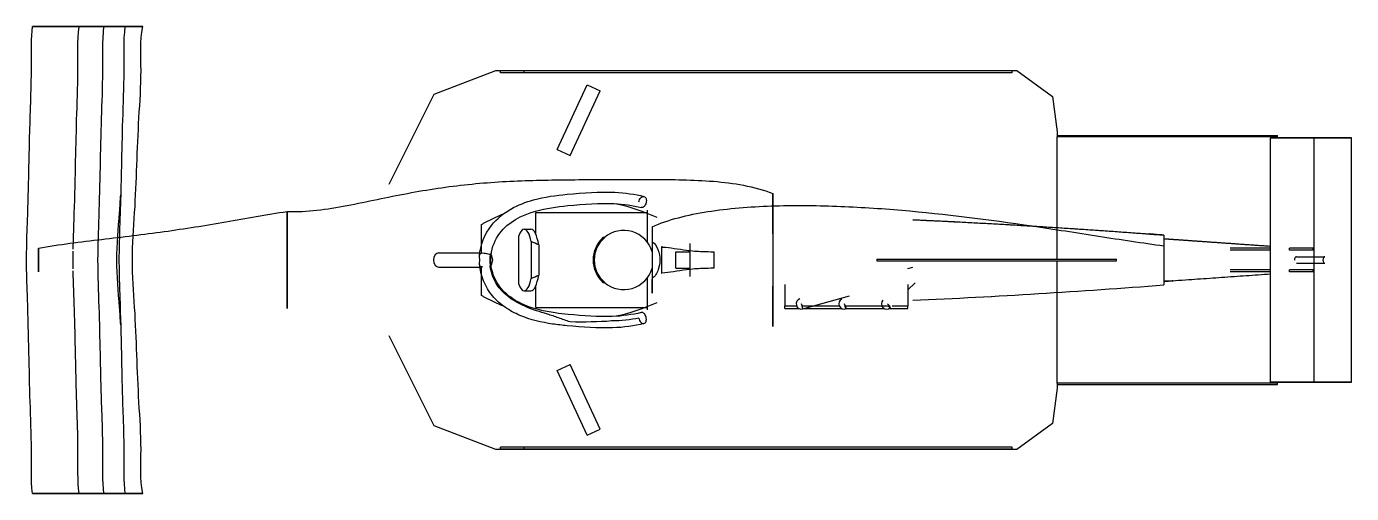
# Model space of a CAD drawing. Header units: millimetres. Extents: x 42 to 335, y 44 to 250.
# Drawn here: x 80.1 to 219.9, y 200.4 to 249.6 of the extents above; entities that cross this region are included whole.
import ezdxf

# ---------------------------------------------------------------- set-up
doc = ezdxf.new("R2010")
doc.units = ezdxf.units.MM
doc.layers.add('S02_CL_Section_Top', color=7, linetype='CONTINUOUS')

msp = doc.modelspace()

# ---------------------------------------------------------------- linework, layer by layer
at = {"layer": 'S02_CL_Section_Top'}
for p, q in [((123.102, 242.5), (129.602, 245)), ((129.602, 245), (184.602, 245)), ((130.102, 244.75), (130.102, 244.95)), ((132.602, 244.95), (130.102, 244.95)), ((132.602, 244.75), (130.102, 244.75)), ((132.602, 244.75), (132.602, 244.95)), ((184.102, 244.95), (132.602, 244.95)), ((184.102, 244.75), (132.602, 244.75)), ((184.102, 244.75), (184.102, 244.95)), ((184.602, 245), (188.352, 242.25)), ((136.087, 236.668), (139.257, 243.466)), ((139.257, 243.466), (140.616, 242.832)), ((118.352, 233), (123.102, 242.5)), ((137.447, 236.034), (140.616, 242.832)), ((188.352, 242.25), (188.852, 238.5)), ((188.852, 238.5), (188.852, 238)), ((188.852, 238.125), (212.102, 238.125)), ((188.852, 225.1), (188.852, 238)), ((212.102, 238), (188.852, 238)), ((212.102, 238), (212.102, 238.125)), ((212.102, 237.875), (212.102, 238)), ((136.087, 236.668), (137.447, 236.034)), ((133.852, 227.672), (133.852, 230)), ((133.852, 230), (145.602, 230)), ((145.602, 230), (145.602, 230.25)), ((145.602, 226.875), (145.602, 230)), ((132.602, 228.25), (133.32, 228.25)), ((132.002, 227.49), (132.002, 222.51)), ((133.352, 226.936), (133.352, 223.064)), ((134.135, 226.589), (134.135, 223.411)), ((123.602, 225.75), (127.927, 225.75)), ((148.602, 224.125), (148.602, 225.875)), ((148.602, 225.875), (150.102, 225.875)), ((150.102, 224.125), (150.102, 225.875)), ((169.811, 225.1), (195.102, 225.1)), ((195.102, 224.9), (195.102, 225.1)), ((211.35, 226.25), (207.102, 226.25)), ((211.35, 226.05), (207.102, 226.05)), ((213.352, 226.05), (213.352, 226.25)), ((215.852, 226.25), (213.352, 226.25)), ((215.852, 226.05), (213.352, 226.05)), ((214.102, 225.35), (217.102, 225.35)), ((215.852, 226.05), (215.852, 226.25)), ((123.602, 224.25), (127.927, 224.25)), ((148.602, 224.125), (150.102, 224.125)), ((169.811, 224.9), (195.102, 224.9)), ((173.102, 224.096), (173.602, 224.236)), ((188.852, 212), (188.852, 224.9)), ((211.35, 223.95), (207.102, 223.95)), ((211.35, 223.75), (207.102, 223.75)), ((213.352, 223.75), (213.352, 223.95)), ((215.852, 223.95), (213.352, 223.95)), ((215.852, 223.75), (213.352, 223.75)), ((214.102, 224.65), (217.102, 224.65)), ((215.852, 223.75), (215.852, 223.95)), ((133.852, 220), (133.852, 222.328)), ((145.602, 220), (145.602, 223.125)), ((173.102, 221.847), (173.852, 222.597)), ((132.602, 221.75), (133.32, 221.75)), ((162, 219.845), (166.914, 221.221)), ((133.852, 220), (145.602, 220)), ((145.602, 219.75), (145.602, 220)), ((160.102, 219.873), (160.102, 220.163)), ((160.102, 220.163), (161.344, 220.163)), ((160.102, 219.873), (161.626, 219.873)), ((161.936, 220.163), (165.844, 220.163)), ((162.1, 219.873), (166.126, 219.873)), ((166.483, 220.163), (171.139, 220.163)), ((166.578, 219.873), (170.626, 219.873)), ((171.077, 219.873), (173.102, 219.873)), ((171.417, 220.163), (173.102, 220.163)), ((173.102, 219.873), (173.102, 220.163)), ((123.102, 207.5), (118.352, 217)), ((136.087, 213.332), (137.447, 213.966)), ((140.616, 207.168), (137.447, 213.966)), ((139.257, 206.534), (136.087, 213.332)), ((188.852, 211.5), (188.352, 207.75)), ((188.852, 212), (188.852, 211.5)), ((212.102, 212), (188.852, 212)), ((188.852, 211.875), (212.102, 211.875)), ((212.102, 212), (212.102, 212.125)), ((212.102, 211.875), (212.102, 212)), ((129.602, 205), (123.102, 207.5)), ((139.257, 206.534), (140.616, 207.168)), ((188.352, 207.75), (184.602, 205)), ((184.602, 205), (129.602, 205)), ((130.102, 205.05), (130.102, 205.25)), ((132.602, 205.25), (130.102, 205.25)), ((132.602, 205.05), (130.102, 205.05)), ((132.602, 205.05), (132.602, 205.25)), ((184.102, 205.25), (132.602, 205.25)), ((184.102, 205.05), (132.602, 205.05)), ((184.102, 205.05), (184.102, 205.25))]:
    msp.add_line(p, q, dxfattribs=at)
for centre, radius, start, end in [((143.102, 225), 3.125, 16.2602, 130.5358), ((143.102, 225), 3.225, 132.57146, -132.57146), ((143.102, 225), 3.104, 130.08105, -130.08105), ((143.102, 225), 3.125, -130.5358, -16.2602), ((161.852, 220.375), 0.55, 105.64225, -74.35775), ((166.352, 220.375), 0.55, 113.62938, -66.37062), ((170.852, 220.375), 0.55, 135, -45)]:
    msp.add_arc(centre, radius, start, end, dxfattribs=at)
for centre, major_axis, ratio, start_param, end_param in [((132.602, 225), (0, -3.25), 0.2873479, -3.1415927, -2.4438619), ((132.602, 225), (0, -3.25), 0.2873479, -4.0740733, -3.1415927), ((133.32, 225), (0, -3.25), 0.2873479, -4.2015431, -3.1415927), ((124.268, 225), (11.31, 0), 0.2873479, 0.5108459, 0.6383157), ((123.602, 225), (0, -0.75), 0.7493664, 3.1415927, 0), ((128.727, 225), (0, -0.75), 0.7493664, 1.5707963, 2.3888981), ((214.102, 225), (0, -0.35), 0.6401844, 3.1415927, 4.712389), ((217.102, 225), (0, -0.35), 0.6401844, 3.1415927, 4.712389), ((128.727, 225), (0, -0.75), 0.7493664, 0.7519556, 1.5707963), ((217.102, 225), (0, -0.35), 0.6401844, 4.712389, 0), ((132.602, 225), (0, -3.25), 0.2873479, -0.6977307, 0), ((132.602, 225), (0, -3.25), 0.2873479, 0, -5.3507046), ((133.32, 225), (0, -3.25), 0.2873479, 0, -5.2232348), ((124.268, 225), (11.31, 0), 0.2873479, 5.6448696, 5.7723395), ((161.852, 220.375), (0.148, -0.53), 0.0480925, 0, -4.7258541), ((161.852, 220.375), (0.148, -0.53), 0.0480925, -1.1718394, 0), ((166.352, 220.375), (0.22, -0.504), 0.0713922, 0, -4.7436129), ((166.352, 220.375), (0.22, -0.504), 0.0713922, -1.1673176, 0), ((170.852, 220.375), (0.389, -0.389), 0.1252743, 0, -4.8370141), ((170.852, 220.375), (0.389, -0.389), 0.1252743, -1.1229873, 0)]:
    msp.add_ellipse(centre, major_axis=major_axis, ratio=ratio, start_param=start_param, end_param=end_param, dxfattribs=at)
for points, degree, knots in [([(80.726, 200.375), (80.557, 201.908), (80.611, 203.454), (80.609, 204.994), (80.606, 206.677), (80.534, 208.358), (80.48, 210.039), (80.428, 211.763), (80.385, 213.486), (80.35, 215.211), (80.309, 217.099), (80.266, 218.988), (80.198, 220.876), (80.158, 222.063), (80.112, 223.251), (80.103, 224.439), (80.092, 225.627), (80.119, 226.815), (80.159, 228.002), (80.244, 230.301), (80.305, 232.6), (80.352, 234.9), (80.401, 237.281), (80.464, 239.662), (80.55, 242.041), (80.595, 243.306), (80.614, 244.57), (80.606, 245.836), (80.605, 247.101), (80.581, 248.367), (80.726, 249.625)], 3, [0, 0, 0, 0, 0.1240636, 0.1240636, 0.1240636, 0.2481273, 0.2481273, 0.2481273, 0.375247, 0.375247, 0.375247, 0.4993107, 0.4993107, 0.4993107, 0.5613425, 0.5613425, 0.5613425, 0.6233743, 0.6233743, 0.6233743, 0.7474379, 0.7474379, 0.7474379, 0.8759364, 0.8759364, 0.8759364, 0.9379682, 0.9379682, 0.9379682, 1, 1, 1, 1]), ([(85.601, 249.625), (84.819, 249.625), (84.022, 249.625), (83.208, 249.625), (82.777, 249.625), (82.345, 249.625), (81.912, 249.625), (81.667, 249.625), (81.427, 249.625), (81.191, 249.625), (81.085, 249.625), (80.984, 249.625), (80.886, 249.625), (80.853, 249.625), (80.822, 249.625), (80.792, 249.625), (80.759, 249.625), (80.727, 249.625), (80.726, 249.625)], 3, [0.11178736, 0.11178736, 0.11178736, 0.11178736, 0.30391293, 0.30391293, 0.30391293, 0.40548164, 0.40548164, 0.40548164, 0.46271047, 0.46271047, 0.46271047, 0.48835778, 0.48835778, 0.48835778, 0.49713537, 0.49713537, 0.49713537, 0.50728842, 0.50728842, 0.50728842, 0.50728842]), ([(80.726, 249.625), (80.728, 249.625), (80.777, 249.625), (80.821, 249.625), (80.856, 249.625), (80.89, 249.625), (80.925, 249.625), (81.028, 249.625), (81.132, 249.625), (81.237, 249.625), (81.468, 249.625), (81.698, 249.625), (81.929, 249.625), (82.334, 249.625), (82.738, 249.625), (83.143, 249.625), (83.964, 249.625), (84.783, 249.625), (85.601, 249.625)], 3, [0.50728842, 0.50728842, 0.50728842, 0.50728842, 0.51896923, 0.51896923, 0.51896923, 0.52757521, 0.52757521, 0.52757521, 0.55232964, 0.55232964, 0.55232964, 0.60649789, 0.60649789, 0.60649789, 0.70148041, 0.70148041, 0.70148041, 0.89433201, 0.89433201, 0.89433201, 0.89433201]), ([(85.601, 249.625), (85.429, 248.076), (85.487, 246.51), (85.484, 244.95), (85.48, 243.227), (85.404, 241.506), (85.35, 239.783), (85.302, 238.142), (85.261, 236.501), (85.227, 234.858), (85.186, 232.969), (85.144, 231.078), (85.076, 229.189), (85.041, 228.168), (85.004, 227.147), (84.987, 226.125)], 3, [0, 0, 0, 0, 0.10897919, 0.10897919, 0.10897919, 0.21795838, 0.21795838, 0.21795838, 0.32175739, 0.32175739, 0.32175739, 0.43073658, 0.43073658, 0.43073658, 0.50959534, 0.50959534, 0.50959534, 0.50959534]), ([(88.225, 249.625), (87.831, 249.625), (87.42, 249.625), (86.99, 249.625), (86.745, 249.625), (86.493, 249.625), (86.233, 249.625), (86.136, 249.625), (86.038, 249.625), (85.94, 249.625), (85.871, 249.625), (85.801, 249.625), (85.732, 249.625), (85.709, 249.625), (85.686, 249.625), (85.663, 249.625), (85.635, 249.625), (85.602, 249.625), (85.601, 249.625)], 3, [0.16214377, 0.16214377, 0.16214377, 0.16214377, 0.33113903, 0.33113903, 0.33113903, 0.42680978, 0.42680978, 0.42680978, 0.46271047, 0.46271047, 0.46271047, 0.48835778, 0.48835778, 0.48835778, 0.49713537, 0.49713537, 0.49713537, 0.50887611, 0.50887611, 0.50887611, 0.50887611]), ([(85.601, 249.625), (85.606, 249.625), (85.66, 249.625), (85.7, 249.625), (85.759, 249.625), (85.82, 249.625), (85.883, 249.625), (85.971, 249.625), (86.058, 249.625), (86.146, 249.625), (86.378, 249.625), (86.61, 249.625), (86.843, 249.625), (87.307, 249.625), (87.767, 249.625), (88.225, 249.625)], 3, [0.50887611, 0.50887611, 0.50887611, 0.50887611, 0.52757521, 0.52757521, 0.52757521, 0.55232964, 0.55232964, 0.55232964, 0.5864234, 0.5864234, 0.5864234, 0.67603413, 0.67603413, 0.67603413, 0.856103, 0.856103, 0.856103, 0.856103]), ([(88.225, 249.625), (88.047, 248.052), (88.112, 246.452), (88.107, 244.861), (88.102, 243.222), (88.032, 241.585), (87.979, 239.946), (87.927, 238.224), (87.884, 236.5), (87.85, 234.774), (87.815, 233.048), (87.77, 231.32), (87.714, 229.592), (87.662, 228.06), (87.601, 226.527), (87.601, 224.992), (87.601, 223.341), (87.672, 221.693), (87.726, 220.047), (87.777, 218.4), (87.819, 216.755), (87.852, 215.111), (87.898, 212.974), (87.947, 210.839), (88.025, 208.709), (88.075, 207.318), (88.114, 205.928), (88.106, 204.536), (88.108, 203.144), (88.064, 201.75), (88.225, 200.375)], 3, [0, 0, 0, 0, 0.1081011, 0.1081011, 0.1081011, 0.2162023, 0.2162023, 0.2162023, 0.3297281, 0.3297281, 0.3297281, 0.4433066, 0.4433066, 0.4433066, 0.5514077, 0.5514077, 0.5514077, 0.6676383, 0.6676383, 0.6676383, 0.7837977, 0.7837977, 0.7837977, 0.8918989, 0.8918989, 0.8918989, 0.9459494, 0.9459494, 0.9459494, 1, 1, 1, 1]), ([(90.472, 249.625), (90.163, 249.625), (89.831, 249.625), (89.475, 249.625), (89.287, 249.625), (89.088, 249.625), (88.877, 249.625), (88.759, 249.625), (88.637, 249.625), (88.512, 249.625), (88.455, 249.625), (88.399, 249.625), (88.342, 249.625), (88.323, 249.625), (88.304, 249.625), (88.284, 249.625), (88.258, 249.625), (88.225, 249.625), (88.225, 249.625)], 3, [0.11111868, 0.11111868, 0.11111868, 0.11111868, 0.30391293, 0.30391293, 0.30391293, 0.40548164, 0.40548164, 0.40548164, 0.46271047, 0.46271047, 0.46271047, 0.48835778, 0.48835778, 0.48835778, 0.49713537, 0.49713537, 0.49713537, 0.51003435, 0.51003435, 0.51003435, 0.51003435]), ([(88.225, 249.625), (88.227, 249.625), (88.262, 249.625), (88.289, 249.625), (88.331, 249.625), (88.376, 249.625), (88.423, 249.625), (88.526, 249.625), (88.631, 249.625), (88.738, 249.625), (88.924, 249.625), (89.109, 249.625), (89.293, 249.625), (89.692, 249.625), (90.085, 249.625), (90.472, 249.625)], 3, [0.51003435, 0.51003435, 0.51003435, 0.51003435, 0.52757521, 0.52757521, 0.52757521, 0.55232964, 0.55232964, 0.55232964, 0.60649789, 0.60649789, 0.60649789, 0.70148041, 0.70148041, 0.70148041, 0.90814452, 0.90814452, 0.90814452, 0.90814452]), ([(90.472, 249.625), (90.294, 248.072), (90.358, 246.481), (90.355, 244.9), (90.351, 243.181), (90.275, 241.466), (90.221, 239.747), (90.173, 238.108), (90.132, 236.466), (90.099, 234.821), (90.069, 233.504), (90.043, 232.185), (90.003, 230.866), (89.965, 229.546), (89.912, 228.226), (89.877, 226.904), (89.85, 225.925), (89.844, 224.946), (89.858, 223.967), (89.873, 222.988), (89.909, 222.01), (89.941, 221.034), (90.013, 219.054), (90.058, 217.075), (90.101, 215.1), (90.147, 212.879), (90.2, 210.662), (90.282, 208.453), (90.332, 207.104), (90.362, 205.756), (90.352, 204.405), (90.352, 203.054), (90.313, 201.701), (90.472, 200.375)], 3, [0, 0, 0, 0, 0.125, 0.125, 0.125, 0.25, 0.25, 0.25, 0.375, 0.375, 0.375, 0.4375, 0.4375, 0.4375, 0.5, 0.5, 0.5, 0.5625, 0.5625, 0.5625, 0.625, 0.625, 0.625, 0.75, 0.75, 0.75, 0.875, 0.875, 0.875, 0.9375, 0.9375, 0.9375, 1, 1, 1, 1]), ([(92.365, 249.625), (92.148, 249.625), (91.893, 249.625), (91.6, 249.625), (91.446, 249.625), (91.273, 249.625), (91.081, 249.625), (90.99, 249.625), (90.892, 249.625), (90.79, 249.625), (90.74, 249.625), (90.689, 249.625), (90.636, 249.625), (90.6, 249.625), (90.565, 249.625), (90.529, 249.625), (90.504, 249.625), (90.47, 249.625), (90.472, 249.625)], 3, [0, 0, 0, 0, 0.24862108, 0.24862108, 0.24862108, 0.38223435, 0.38223435, 0.38223435, 0.44596068, 0.44596068, 0.44596068, 0.47688073, 0.47688073, 0.47688073, 0.49713537, 0.49713537, 0.49713537, 0.51178768, 0.51178768, 0.51178768, 0.51178768]), ([(90.472, 249.625), (90.478, 249.625), (90.516, 249.625), (90.547, 249.625), (90.583, 249.625), (90.621, 249.625), (90.661, 249.625), (90.743, 249.625), (90.825, 249.625), (90.907, 249.625), (91.081, 249.625), (91.251, 249.625), (91.419, 249.625), (91.745, 249.625), (92.06, 249.625), (92.365, 249.625)], 3, [0.51178768, 0.51178768, 0.51178768, 0.51178768, 0.53871027, 0.53871027, 0.53871027, 0.56829596, 0.56829596, 0.56829596, 0.62828789, 0.62828789, 0.62828789, 0.75502513, 0.75502513, 0.75502513, 1, 1, 1, 1]), ([(92.365, 200.375), (92.04, 201.926), (92.166, 203.459), (92.174, 205), (92.182, 206.66), (92.054, 208.329), (91.959, 210), (91.863, 211.665), (91.8, 213.331), (91.736, 215), (91.672, 216.663), (91.607, 218.33), (91.505, 220), (91.404, 221.664), (91.267, 223.332), (91.267, 225), (91.267, 226.668), (91.404, 228.336), (91.505, 230), (91.607, 231.67), (91.672, 233.337), (91.736, 235), (91.8, 236.669), (91.863, 238.335), (91.959, 240), (92.054, 241.671), (92.182, 243.34), (92.174, 245), (92.166, 246.541), (92.04, 248.074), (92.365, 249.625)], 3, [0, 0, 0, 0, 0.0945896, 0.0945896, 0.0945896, 0.1964778, 0.1964778, 0.1964778, 0.2979961, 0.2979961, 0.2979961, 0.3991637, 0.3991637, 0.3991637, 0.5, 0.5, 0.5, 0.6008363, 0.6008363, 0.6008363, 0.7020039, 0.7020039, 0.7020039, 0.8035222, 0.8035222, 0.8035222, 0.9054104, 0.9054104, 0.9054104, 1, 1, 1, 1]), ([(215.975, 237.875), (215.261, 237.875), (214.528, 237.875), (213.777, 237.875), (213.311, 237.875), (212.837, 237.875), (212.376, 237.875), (212.201, 237.875), (212.03, 237.875), (211.863, 237.875), (211.742, 237.875), (211.627, 237.875), (211.519, 237.875), (211.482, 237.875), (211.447, 237.875), (211.416, 237.875), (211.38, 237.875), (211.35, 237.875), (211.35, 237.875)], 3, [0.17523397, 0.17523397, 0.17523397, 0.17523397, 0.33148255, 0.33148255, 0.33148255, 0.42850083, 0.42850083, 0.42850083, 0.46517811, 0.46517811, 0.46517811, 0.4916275, 0.4916275, 0.4916275, 0.50084809, 0.50084809, 0.50084809, 0.51147783, 0.51147783, 0.51147783, 0.51147783]), ([(211.35, 237.875), (211.35, 237.875), (211.411, 237.875), (211.47, 237.875), (211.56, 237.875), (211.655, 237.875), (211.753, 237.875), (211.982, 237.875), (212.21, 237.875), (212.439, 237.875), (212.86, 237.875), (213.281, 237.875), (213.702, 237.875), (214.462, 237.875), (215.22, 237.875), (215.975, 237.875)], 3, [0.51147783, 0.51147783, 0.51147783, 0.51147783, 0.52515104, 0.52515104, 0.52515104, 0.54546977, 0.54546977, 0.54546977, 0.59299405, 0.59299405, 0.59299405, 0.68020142, 0.68020142, 0.68020142, 0.83803874, 0.83803874, 0.83803874, 0.83803874]), ([(211.35, 212.125), (211.35, 213.36), (211.35, 214.612), (211.35, 215.859), (211.35, 217.018), (211.35, 218.176), (211.35, 219.335), (211.35, 221.223), (211.35, 223.111), (211.35, 225), (211.35, 226.889), (211.35, 228.777), (211.35, 230.665), (211.35, 231.824), (211.35, 232.982), (211.35, 234.141), (211.35, 235.388), (211.35, 236.64), (211.35, 237.875)], 3, [0, 0, 0, 0, 0.1376875, 0.1376875, 0.1376875, 0.2753751, 0.2753751, 0.2753751, 0.4999906, 0.4999906, 0.4999906, 0.7246225, 0.7246225, 0.7246225, 0.8623125, 0.8623125, 0.8623125, 1, 1, 1, 1]), ([(219.899, 237.875), (219.392, 237.875), (218.824, 237.875), (218.194, 237.875), (217.857, 237.875), (217.502, 237.875), (217.112, 237.875), (216.926, 237.875), (216.734, 237.875), (216.537, 237.875), (216.44, 237.875), (216.343, 237.875), (216.246, 237.875), (216.182, 237.875), (216.118, 237.875), (216.055, 237.875), (216.021, 237.875), (215.976, 237.875), (215.975, 237.875)], 3, [0, 0, 0, 0, 0.24905648, 0.24905648, 0.24905648, 0.3829741, 0.3829741, 0.3829741, 0.44706545, 0.44706545, 0.44706545, 0.47817272, 0.47817272, 0.47817272, 0.49838783, 0.49838783, 0.49838783, 0.51008333, 0.51008333, 0.51008333, 0.51008333]), ([(215.975, 237.875), (215.981, 237.875), (216.036, 237.875), (216.077, 237.875), (216.106, 237.875), (216.135, 237.875), (216.165, 237.875), (216.245, 237.875), (216.327, 237.875), (216.411, 237.875), (216.581, 237.875), (216.751, 237.875), (216.92, 237.875), (217.277, 237.875), (217.626, 237.875), (217.967, 237.875), (218.318, 237.875), (218.663, 237.875), (219.002, 237.875), (219.164, 237.875), (219.323, 237.875), (219.482, 237.875), (219.558, 237.875), (219.634, 237.875), (219.71, 237.875), (219.736, 237.875), (219.763, 237.875), (219.792, 237.875), (219.815, 237.875), (219.834, 237.875), (219.851, 237.875), (219.857, 237.875), (219.869, 237.875), (219.887, 237.875), (219.894, 237.875), (219.898, 237.875), (219.9, 237.875)], 3, [0.51008333, 0.51008333, 0.51008333, 0.51008333, 0.52762638, 0.52762638, 0.52762638, 0.53875763, 0.53875763, 0.53875763, 0.56842907, 0.56842907, 0.56842907, 0.62848145, 0.62848145, 0.62848145, 0.75491028, 0.75491028, 0.75491028, 0.88409273, 0.88409273, 0.88409273, 0.94562802, 0.94562802, 0.94562802, 0.97523895, 0.97523895, 0.97523895, 0.9859518, 0.9859518, 0.9859518, 0.9937178, 0.9937178, 0.9937178, 0.99842363, 0.99842363, 0.99842363, 0.99976217, 0.99976217, 0.99976217, 0.99976217]), ([(215.975, 212.125), (215.975, 216.413), (215.975, 220.71), (215.975, 225), (215.975, 229.29), (215.975, 233.587), (215.975, 237.875)], 3, [0, 0, 0, 0, 0.4999974, 0.4999974, 0.4999974, 1, 1, 1, 1]), ([(219.9, 212.125), (219.9, 216.413), (219.9, 220.71), (219.9, 225), (219.9, 229.29), (219.9, 233.587), (219.9, 237.875)], 3, [0, 0, 0, 0, 0.4999974, 0.4999974, 0.4999974, 1, 1, 1, 1]), ([(107.602, 230.125), (109.677, 230.027), (111.791, 230.354), (113.913, 230.751), (116.036, 231.155), (118.168, 231.634), (120.3, 232.03), (122.432, 232.431), (124.564, 232.754), (126.699, 232.973), (128.833, 233.195), (130.971, 233.319), (133.116, 233.386), (135.261, 233.454), (137.414, 233.471), (139.577, 233.483), (141.74, 233.493), (143.913, 233.503), (146.086, 233.499), (148.258, 233.489), (150.431, 233.47), (152.573, 233.3), (154.715, 233.123), (156.827, 232.8), (158.852, 232)], 3, [0, 0, 0, 0, 0.125, 0.125, 0.125, 0.25, 0.25, 0.25, 0.375, 0.375, 0.375, 0.5, 0.5, 0.5, 0.625, 0.625, 0.625, 0.75, 0.75, 0.75, 0.875, 0.875, 0.875, 1, 1, 1, 1]), ([(127.892, 225.415), (127.981, 226.596), (128.434, 227.734), (129.154, 228.651), (129.717, 229.368), (130.431, 229.928), (131.197, 230.365), (131.964, 230.802), (132.782, 231.115), (133.594, 231.34), (134.777, 231.668), (135.974, 231.82), (137.132, 231.933), (138.861, 232.099), (140.557, 232.227), (142.166, 232.148), (143.257, 232.093), (144.294, 231.943), (145.246, 231.707)], 3, [0, 0, 0, 0, 0.2, 0.2, 0.2, 0.3, 0.3, 0.3, 0.4, 0.4, 0.4, 0.6, 0.6, 0.6, 0.8, 0.8, 0.8, 1, 1, 1, 1]), ([(90.03, 218.149), (89.995, 218.766), (89.955, 219.383), (89.91, 220), (89.788, 221.665), (89.624, 223.333), (89.624, 225), (89.624, 226.667), (89.788, 228.335), (89.91, 230), (89.955, 230.622), (89.995, 231.243), (90.031, 231.865)], 3, [0.36141325, 0.36141325, 0.36141325, 0.36141325, 0.39889202, 0.39889202, 0.39889202, 0.5, 0.5, 0.5, 0.60110798, 0.60110798, 0.60110798, 0.638863, 0.638863, 0.638863, 0.638863]), ([(144.958, 219.457), (144.026, 219.227), (142.988, 219.082), (141.889, 219.041), (140.448, 218.987), (138.874, 219.105), (137.25, 219.261), (136.791, 219.304), (136.334, 219.357), (135.88, 219.42), (134.749, 219.58), (133.646, 219.826), (132.614, 220.27), (131.936, 220.56), (131.295, 220.937), (130.76, 221.399), (130.224, 221.862), (129.798, 222.418), (129.504, 223.068), (129.154, 223.84), (129.006, 224.693), (129.108, 225.524), (129.206, 226.352), (129.54, 227.174), (130.04, 227.835), (130.902, 228.983), (132.338, 229.732), (133.794, 230.15), (134.89, 230.467), (136.044, 230.621), (137.205, 230.735), (138.923, 230.9), (140.587, 231.024), (142.097, 230.95), (143.119, 230.899), (144.085, 230.759), (144.958, 230.543)], 3, [0, 0, 0, 0, 0.0870106, 0.0870106, 0.0870106, 0.1740211, 0.1740211, 0.1740211, 0.2610317, 0.2610317, 0.2610317, 0.4779367, 0.4779367, 0.4779367, 0.521442, 0.521442, 0.521442, 0.5649472, 0.5649472, 0.5649472, 0.6084525, 0.6084525, 0.6084525, 0.6519578, 0.6519578, 0.6519578, 0.7389683, 0.7389683, 0.7389683, 0.8259789, 0.8259789, 0.8259789, 0.9129894, 0.9129894, 0.9129894, 1, 1, 1, 1]), ([(144.716, 231.125), (144.74, 231.292), (144.814, 231.462), (144.915, 231.572), (145.015, 231.684), (145.14, 231.735), (145.246, 231.707)], 3, [0, 0, 0, 0, 0.8630996, 0.8630996, 0.8630996, 1.7261992, 1.7261992, 1.7261992, 1.7261992]), ([(145.246, 231.707), (145.342, 231.684), (145.423, 231.598), (145.464, 231.472), (145.505, 231.348), (145.508, 231.187), (145.47, 231.034), (145.432, 230.881), (145.355, 230.74), (145.26, 230.649), (145.165, 230.557), (145.054, 230.518), (144.958, 230.543)], 3, [1.7261992, 1.7261992, 1.7261992, 1.7261992, 2.5112197, 2.5112197, 2.5112197, 3.2962402, 3.2962402, 3.2962402, 4.0812607, 4.0812607, 4.0812607, 4.8662812, 4.8662812, 4.8662812, 4.8662812]), ([(146.102, 228.5), (147.822, 229.265), (149.844, 229.766), (151.984, 230.106), (154.127, 230.445), (156.39, 230.622), (158.676, 230.701), (160.964, 230.78), (163.276, 230.759), (165.577, 230.676), (167.879, 230.588), (170.173, 230.446), (172.457, 230.247), (177.026, 229.857), (181.579, 229.272), (186.22, 228.587), (188.538, 228.246), (190.877, 227.88), (193.209, 227.518), (195.538, 227.157), (197.864, 226.8), (200.102, 226.5)], 3, [0, 0, 0, 0, 0.125, 0.125, 0.125, 0.25, 0.25, 0.25, 0.375, 0.375, 0.375, 0.5, 0.5, 0.5, 0.75, 0.75, 0.75, 0.875, 0.875, 0.875, 1, 1, 1, 1]), ([(158.852, 227.75), (158.852, 228.43), (158.852, 229.112), (158.852, 229.762), (158.852, 230.448), (158.852, 231.114), (158.852, 231.491), (158.852, 231.823), (158.852, 231.917), (158.852, 231.966), (158.852, 232.034), (158.852, 232), (158.852, 232)], 3, [0.806714, 0.806714, 0.806714, 0.806714, 0.85227313, 0.85227313, 0.85227313, 0.90080742, 0.90080742, 0.90080742, 0.94300584, 0.94300584, 0.94300584, 1, 1, 1, 1]), ([(158.852, 232), (158.852, 232), (158.852, 232.003), (158.852, 231.422), (158.852, 231.136), (158.852, 230.697), (158.852, 230.163), (158.852, 229.619), (158.852, 228.993), (158.852, 228.357), (158.852, 227.189), (158.852, 225.99), (158.852, 224.803), (158.852, 224.13), (158.852, 223.458), (158.852, 222.788), (158.852, 222.085), (158.852, 221.38), (158.852, 220.719), (158.852, 220.209), (158.852, 219.727), (158.852, 219.33), (158.852, 218.822), (158.852, 218.472), (158.852, 218.28), (158.852, 217.957), (158.852, 218.016), (158.852, 217.995), (158.852, 217.985), (158.852, 217.972), (158.852, 218.058), (158.852, 218.115), (158.852, 218.237), (158.852, 218.557), (158.852, 218.91), (158.852, 219.486), (158.852, 220.088), (158.852, 220.781), (158.852, 221.517), (158.852, 222.25)], 3, [0, 0, 0, 0, 0.08476288, 0.08476288, 0.08476288, 0.12735488, 0.12735488, 0.12735488, 0.1707898, 0.1707898, 0.1707898, 0.25, 0.25, 0.25, 0.29474878, 0.29474878, 0.29474878, 0.34185026, 0.34185026, 0.34185026, 0.37828905, 0.37828905, 0.37828905, 0.42461515, 0.42461515, 0.42461515, 0.5, 0.5, 0.5, 0.55403183, 0.55403183, 0.55403183, 0.59241787, 0.59241787, 0.59241787, 0.63543278, 0.63543278, 0.63543278, 0.68452813, 0.68452813, 0.68452813, 0.68452813]), ([(81.352, 226.25), (83.561, 226.639), (85.795, 226.909), (88.015, 227.174), (90.235, 227.438), (92.44, 227.697), (94.62, 228.001), (96.801, 228.302), (98.957, 228.648), (101.109, 229.021), (103.261, 229.391), (105.409, 229.788), (107.602, 230.125)], 3, [0, 0, 0, 0, 0.25, 0.25, 0.25, 0.5, 0.5, 0.5, 0.75, 0.75, 0.75, 1, 1, 1, 1]), ([(107.602, 230.125), (107.602, 230.128), (107.602, 230.124), (107.602, 229.956), (107.602, 229.854), (107.602, 229.685), (107.602, 229.45), (107.602, 229.212), (107.602, 228.915), (107.602, 228.596), (107.602, 228.056), (107.602, 227.462), (107.602, 226.873), (107.602, 226.25), (107.602, 225.626), (107.602, 225), (107.602, 224.374), (107.602, 223.75), (107.602, 223.127), (107.602, 222.538), (107.602, 221.944), (107.602, 221.404), (107.602, 221.085), (107.602, 220.788), (107.602, 220.55), (107.602, 220.315), (107.602, 220.146), (107.602, 220.044), (107.602, 219.875), (107.602, 219.875), (107.602, 219.875), (107.602, 219.875), (107.602, 219.875), (107.602, 220.044), (107.602, 220.146), (107.602, 220.315), (107.602, 220.55), (107.602, 220.788), (107.602, 221.085), (107.602, 221.404), (107.602, 221.944), (107.602, 222.538), (107.602, 223.127), (107.602, 223.75), (107.602, 224.374), (107.602, 225), (107.602, 225.626), (107.602, 226.25), (107.602, 226.873), (107.602, 227.462), (107.602, 228.056), (107.602, 228.596), (107.602, 228.915), (107.602, 229.212), (107.602, 229.45), (107.602, 229.685), (107.602, 229.854), (107.602, 229.956), (107.602, 230.127), (107.602, 230.122), (107.602, 230.125)], 3, [0, 0, 0, 0, 0.0569942, 0.0569942, 0.0569942, 0.0919097, 0.0919097, 0.0919097, 0.1273549, 0.1273549, 0.1273549, 0.1871354, 0.1871354, 0.1871354, 0.25, 0.25, 0.25, 0.3128646, 0.3128646, 0.3128646, 0.3726451, 0.3726451, 0.3726451, 0.4080903, 0.4080903, 0.4080903, 0.4430058, 0.4430058, 0.4430058, 0.5, 0.5, 0.5, 0.5569942, 0.5569942, 0.5569942, 0.5919097, 0.5919097, 0.5919097, 0.6273549, 0.6273549, 0.6273549, 0.6871354, 0.6871354, 0.6871354, 0.75, 0.75, 0.75, 0.8128646, 0.8128646, 0.8128646, 0.8726451, 0.8726451, 0.8726451, 0.9080903, 0.9080903, 0.9080903, 0.9430058, 0.9430058, 0.9430058, 1, 1, 1, 1]), ([(107.602, 230.125), (107.602, 230.128), (107.602, 230.123), (107.602, 229.886), (107.602, 229.758), (107.602, 229.558), (107.602, 229.301), (107.602, 229.09), (107.602, 228.855), (107.602, 228.596), (107.602, 228.02), (107.602, 227.386), (107.602, 226.758), (107.602, 226.172), (107.602, 225.586), (107.602, 225), (107.602, 224.334), (107.602, 223.67), (107.602, 223.008), (107.602, 222.437), (107.602, 221.863), (107.602, 221.344), (107.602, 221.038), (107.602, 220.754), (107.602, 220.527), (107.602, 220.304), (107.602, 220.143), (107.602, 220.044), (107.602, 219.875), (107.602, 219.875), (107.602, 219.875), (107.602, 219.875), (107.602, 219.875), (107.602, 220.077), (107.602, 220.183), (107.602, 220.344), (107.602, 220.561), (107.602, 220.796), (107.602, 221.089), (107.602, 221.404), (107.602, 221.98), (107.602, 222.614), (107.602, 223.242), (107.602, 223.828), (107.602, 224.414), (107.602, 225), (107.602, 225.664), (107.602, 226.327), (107.602, 226.988), (107.602, 227.558), (107.602, 228.13), (107.602, 228.649), (107.602, 228.948), (107.602, 229.225), (107.602, 229.45), (107.602, 229.646), (107.602, 229.796), (107.602, 229.9), (107.602, 230.126), (107.602, 230.123), (107.602, 230.125)], 3, [0, 0, 0, 0, 0.0640688, 0.0640688, 0.0640688, 0.0989701, 0.0989701, 0.0989701, 0.1273549, 0.1273549, 0.1273549, 0.1909917, 0.1909917, 0.1909917, 0.25, 0.25, 0.25, 0.3168864, 0.3168864, 0.3168864, 0.3748721, 0.3748721, 0.3748721, 0.409239, 0.409239, 0.409239, 0.4430058, 0.4430058, 0.4430058, 0.5, 0.5, 0.5, 0.5605359, 0.5605359, 0.5605359, 0.5924179, 0.5924179, 0.5924179, 0.6273549, 0.6273549, 0.6273549, 0.690996, 0.690996, 0.690996, 0.75, 0.75, 0.75, 0.8167477, 0.8167477, 0.8167477, 0.8745929, 0.8745929, 0.8745929, 0.9080903, 0.9080903, 0.9080903, 0.9372103, 0.9372103, 0.9372103, 1, 1, 1, 1]), ([(146.102, 228.5), (146.102, 228.504), (146.102, 228.474), (146.102, 228.275), (146.102, 228.171), (146.102, 228.011), (146.102, 227.794), (146.102, 227.568), (146.102, 227.271), (146.102, 226.931)], 3, [0, 0, 0, 0, 0.08158485, 0.08158485, 0.08158485, 0.12535467, 0.12535467, 0.12535467, 0.17106989, 0.17106989, 0.17106989, 0.17106989]), ([(173.602, 229.254), (181.441, 228.9), (189.271, 228.433), (197.064, 227.856), (197.317, 227.837), (197.571, 227.818), (197.824, 227.799), (197.951, 227.789), (198.078, 227.78), (198.205, 227.77), (198.329, 227.761), (198.462, 227.751), (198.579, 227.742)], 3, [0, 0, 0, 0, 0.5, 0.5, 0.5, 0.75, 0.75, 0.75, 0.875, 0.875, 0.875, 1, 1, 1, 1]), ([(146.102, 226.931), (146.405, 226.763), (146.595, 226.448), (146.721, 226.104), (146.849, 225.755), (146.923, 225.375), (146.92, 224.999), (146.923, 224.66), (146.862, 224.319), (146.757, 224), (146.631, 223.615), (146.434, 223.252), (146.102, 223.069)], 3, [0, 0, 0, 0, 0.2487854, 0.2487854, 0.2487854, 0.5001391, 0.5001391, 0.5001391, 0.7262629, 0.7262629, 0.7262629, 1, 1, 1, 1]), ([(146.102, 226.931), (146.102, 226.764), (146.102, 226.45), (146.102, 226.125), (146.102, 225.759), (146.102, 225.366), (146.102, 224.978), (146.102, 224.63), (146.102, 224.279), (146.102, 223.947), (146.102, 223.595), (146.102, 223.249), (146.102, 223.069)], 3, [0.06928016, 0.06928016, 0.06928016, 0.06928016, 0.20650932, 0.20650932, 0.20650932, 0.35884701, 0.35884701, 0.35884701, 0.49548627, 0.49548627, 0.49548627, 0.64258969, 0.64258969, 0.64258969, 0.64258969]), ([(150.102, 225.992), (150.102, 226.216), (150.102, 226.43), (150.102, 226.576), (150.102, 226.652), (150.102, 226.704), (150.102, 226.73), (150.102, 226.743), (150.102, 226.75), (150.102, 226.75)], 3, [318.9424375, 318.9424375, 318.9424375, 318.9424375, 347.949732, 347.949732, 347.949732, 362.9979145, 362.9979145, 362.9979145, 371.3674397, 371.3674397, 371.3674397, 371.3674397]), ([(200.102, 227.625), (199.839, 227.645), (199.577, 227.666), (199.315, 227.686), (199.184, 227.696), (199.052, 227.706), (198.921, 227.716), (198.792, 227.726), (198.656, 227.736), (198.533, 227.745)], 3, [0, 0, 0, 0, 0.5, 0.5, 0.5, 0.75, 0.75, 0.75, 1, 1, 1, 1]), ([(198.533, 227.745), (198.535, 227.745), (198.538, 227.745), (198.542, 227.745), (198.543, 227.745), (198.553, 227.744), (198.552, 227.744)], 3, [0, 0, 0, 0, 0.5, 0.5, 0.5, 1, 1, 1, 1]), ([(198.579, 227.742), (198.576, 227.742), (198.572, 227.743), (198.566, 227.743), (198.564, 227.743), (198.561, 227.743), (198.559, 227.744), (198.555, 227.744), (198.56, 227.743), (198.552, 227.744)], 3, [0, 0, 0, 0, 0.5, 0.5, 0.5, 0.75, 0.75, 0.75, 1, 1, 1, 1]), ([(200.102, 227.625), (200.102, 227.625), (200.102, 227.619), (200.102, 227.515), (200.102, 227.411), (200.102, 227.172), (200.102, 226.863), (200.102, 226.555), (200.102, 226.205), (200.102, 225.859), (200.102, 225.573), (200.102, 225.286), (200.102, 225), (200.102, 224.714), (200.102, 224.427), (200.102, 224.141), (200.102, 223.795), (200.102, 223.445), (200.102, 223.137), (200.102, 222.824), (200.102, 222.584), (200.102, 222.482), (200.102, 222.374), (200.102, 222.375), (200.102, 222.375)], 3, [0.00406911, 0.00406911, 0.00406911, 0.00406911, 0.06616147, 0.06616147, 0.06616147, 0.13118406, 0.13118406, 0.13118406, 0.19640079, 0.19640079, 0.19640079, 0.25, 0.25, 0.25, 0.30359921, 0.30359921, 0.30359921, 0.36881594, 0.36881594, 0.36881594, 0.43462565, 0.43462565, 0.43462565, 0.50042968, 0.50042968, 0.50042968, 0.50042968]), ([(200.102, 227.25), (200.817, 227.2), (201.559, 227.148), (202.717, 227.067), (203.886, 226.985), (207.613, 226.724), (211.35, 226.463)], 2, [0, 0, 0, 0.11923913, 0.11923913, 0.30572917, 0.30572917, 0.90033915, 0.90033915, 0.90033915]), ([(81.352, 226.25), (81.352, 226.255), (81.352, 226.235), (81.352, 226.191), (81.352, 226.134), (81.352, 226.023), (81.352, 225.879), (81.352, 225.626), (81.352, 225.304), (81.352, 225), (81.352, 224.696), (81.352, 224.374), (81.352, 224.121), (81.352, 223.977), (81.352, 223.866), (81.352, 223.809), (81.352, 223.761), (81.352, 223.749), (81.352, 223.75), (81.352, 223.749), (81.352, 223.761), (81.352, 223.809), (81.352, 223.866), (81.352, 223.977), (81.352, 224.121), (81.352, 224.374), (81.352, 224.696), (81.352, 225), (81.352, 225.304), (81.352, 225.626), (81.352, 225.879), (81.352, 226.023), (81.352, 226.134), (81.352, 226.191), (81.352, 226.24), (81.352, 226.249), (81.352, 226.25)], 3, [0, 0, 0, 0, 0.0569942, 0.0569942, 0.0569942, 0.1273549, 0.1273549, 0.1273549, 0.25, 0.25, 0.25, 0.3726451, 0.3726451, 0.3726451, 0.4430058, 0.4430058, 0.4430058, 0.5, 0.5, 0.5, 0.5569942, 0.5569942, 0.5569942, 0.6273549, 0.6273549, 0.6273549, 0.75, 0.75, 0.75, 0.8726451, 0.8726451, 0.8726451, 0.9430058, 0.9430058, 0.9430058, 1, 1, 1, 1]), ([(127.892, 224.585), (127.885, 224.674), (127.898, 224.768), (127.91, 224.876), (127.918, 224.951), (127.919, 225.026), (127.912, 225.102), (127.9, 225.219), (127.885, 225.32), (127.892, 225.415)], 3, [0.37987674, 0.37987674, 0.37987674, 0.37987674, 0.46810473, 0.46810473, 0.46810473, 0.52612127, 0.52612127, 0.52612127, 0.62016948, 0.62016948, 0.62016948, 0.62016948]), ([(127.892, 225.415), (127.9, 225.514), (127.928, 225.607), (128.007, 225.674), (128.062, 225.721), (128.148, 225.751), (128.253, 225.75)], 3, [0.62016948, 0.62016948, 0.62016948, 0.62016948, 0.71916038, 0.71916038, 0.71916038, 0.78800901, 0.78800901, 0.78800901, 0.78800901]), ([(128.253, 225.75), (128.44, 225.748), (128.622, 225.677), (128.758, 225.64), (128.865, 225.609), (128.951, 225.598), (129.016, 225.607)], 3, [0.78800901, 0.78800901, 0.78800901, 0.78800901, 0.90856256, 0.90856256, 0.90856256, 1, 1, 1, 1]), ([(129.049, 224.386), (129.029, 224.59), (129.019, 224.794), (129.018, 224.998), (129.018, 225.031), (129.019, 225.095), (129.021, 225.161), (129.022, 225.228), (129.025, 225.296), (129.03, 225.366), (129.034, 225.449), (129.041, 225.532), (129.049, 225.614)], 3, [0.12037888, 0.12037888, 0.12037888, 0.12037888, 0.66208419, 0.66208419, 0.66208419, 0.75028197, 0.75028197, 0.75028197, 0.83847974, 0.83847974, 0.83847974, 0.94285282, 0.94285282, 0.94285282, 0.94285282]), ([(147.102, 226.375), (147.102, 226.377), (147.102, 226.358), (147.102, 226.319), (147.102, 226.263), (147.102, 226.167), (147.102, 226.03), (147.102, 225.743), (147.102, 225.358), (147.102, 225), (147.102, 224.642), (147.102, 224.257), (147.102, 223.97), (147.102, 223.833), (147.102, 223.737), (147.102, 223.681), (147.102, 223.636), (147.102, 223.624), (147.102, 223.625)], 3, [1.2217531, 1.2217531, 1.2217531, 1.2217531, 17.1207208, 17.1207208, 17.1207208, 37.7560834, 37.7560834, 37.7560834, 81.328556, 81.328556, 81.328556, 124.9010286, 124.9010286, 124.9010286, 145.5363912, 145.5363912, 145.5363912, 162.657112, 162.657112, 162.657112, 162.657112]), ([(147.217, 226.367), (148.005, 226.317), (148.855, 226.149), (149.745, 226.034), (150.297, 225.963), (150.856, 225.918), (151.422, 225.899), (151.817, 225.886), (152.21, 225.878), (152.602, 225.876)], 3, [0.01483447, 0.01483447, 0.01483447, 0.01483447, 0.4953114, 0.4953114, 0.4953114, 0.79217463, 0.79217463, 0.79217463, 1, 1, 1, 1]), ([(152.602, 225.876), (152.602, 225.726), (152.602, 225.35), (152.602, 225), (152.602, 224.65), (152.602, 224.274), (152.602, 224.124)], 3, [26.8347861, 26.8347861, 26.8347861, 26.8347861, 69.0391994, 69.0391994, 69.0391994, 111.2435209, 111.2435209, 111.2435209, 111.2435209]), ([(84.987, 223.875), (85.01, 222.507), (85.068, 221.14), (85.111, 219.774), (85.158, 218.212), (85.197, 216.651), (85.228, 215.091), (85.273, 213.037), (85.319, 210.985), (85.393, 208.934), (85.444, 207.507), (85.489, 206.08), (85.482, 204.651), (85.486, 203.223), (85.438, 201.793), (85.601, 200.375)], 3, [0.56747711, 0.56747711, 0.56747711, 0.56747711, 0.67306243, 0.67306243, 0.67306243, 0.78204162, 0.78204162, 0.78204162, 0.89102081, 0.89102081, 0.89102081, 0.94551041, 0.94551041, 0.94551041, 1, 1, 1, 1]), ([(128.253, 224.25), (128.147, 224.249), (128.061, 224.28), (128.006, 224.327), (127.928, 224.394), (127.9, 224.486), (127.892, 224.585)], 3, [0.21202002, 0.21202002, 0.21202002, 0.21202002, 0.28131845, 0.28131845, 0.28131845, 0.37987674, 0.37987674, 0.37987674, 0.37987674]), ([(145.246, 218.293), (144.226, 218.04), (143.109, 217.886), (141.934, 217.842), (140.394, 217.786), (138.778, 217.909), (137.133, 218.067), (136.63, 218.114), (136.122, 218.174), (135.609, 218.247), (134.454, 218.416), (133.281, 218.678), (132.147, 219.164), (131.607, 219.392), (131.09, 219.675), (130.596, 220.012), (130.106, 220.349), (129.65, 220.75), (129.261, 221.217), (128.871, 221.684), (128.55, 222.217), (128.318, 222.789), (128.083, 223.363), (127.941, 223.962), (127.892, 224.585)], 3, [0, 0, 0, 0, 0.1598945, 0.1598945, 0.1598945, 0.3197891, 0.3197891, 0.3197891, 0.4796836, 0.4796836, 0.4796836, 0.8401055, 0.8401055, 0.8401055, 0.8800791, 0.8800791, 0.8800791, 0.9200527, 0.9200527, 0.9200527, 0.9600264, 0.9600264, 0.9600264, 1, 1, 1, 1]), ([(144.716, 218.875), (143.826, 218.687), (142.85, 218.582), (141.822, 218.572), (140.447, 218.446), (138.965, 218.447), (137.441, 218.465), (137.034, 218.601), (136.635, 218.758), (136.24, 218.899), (135.845, 219.04), (135.452, 219.169), (135.06, 219.288), (134.275, 219.527), (133.496, 219.761), (132.746, 220.091), (131.664, 220.539), (130.657, 221.187), (129.98, 222.068), (129.47, 222.732), (129.126, 223.553), (129.016, 224.393)], 3, [0, 0, 0, 0, 145.220522, 145.220522, 145.220522, 338.4794157, 338.4794157, 338.4794157, 390.2149209, 390.2149209, 390.2149209, 441.9504261, 441.9504261, 441.9504261, 545.4214365, 545.4214365, 545.4214365, 693.0493472, 693.0493472, 693.0493472, 804.0029669, 804.0029669, 804.0029669, 804.0029669]), ([(152.602, 224.124), (152.206, 224.122), (151.808, 224.114), (151.408, 224.101), (150.843, 224.081), (150.284, 224.035), (149.732, 223.964), (149.269, 223.905), (148.817, 223.829), (148.378, 223.765), (147.952, 223.7), (147.541, 223.654), (147.144, 223.628)], 3, [0, 0, 0, 0, 0.20848742, 0.20848742, 0.20848742, 0.50259869, 0.50259869, 0.50259869, 0.75064843, 0.75064843, 0.75064843, 0.99133492, 0.99133492, 0.99133492, 0.99133492]), ([(150.102, 223.25), (150.102, 223.247), (150.102, 223.305), (150.102, 223.424), (150.102, 223.57), (150.102, 223.784), (150.102, 224.008)], 3, [185.6837198, 185.6837198, 185.6837198, 185.6837198, 209.1014275, 209.1014275, 209.1014275, 238.1087147, 238.1087147, 238.1087147, 238.1087147]), ([(146.102, 223.069), (146.102, 222.729), (146.102, 222.432), (146.102, 222.206), (146.102, 221.989), (146.102, 221.829), (146.102, 221.725), (146.102, 221.524), (146.102, 221.498), (146.102, 221.5), (146.102, 221.498), (146.102, 221.524), (146.102, 221.725), (146.102, 221.828), (146.102, 221.985), (146.102, 222.196), (146.102, 222.4), (146.102, 222.652), (146.102, 222.95)], 3, [0.32892676, 0.32892676, 0.32892676, 0.32892676, 0.37464533, 0.37464533, 0.37464533, 0.41841515, 0.41841515, 0.41841515, 0.5, 0.5, 0.5, 0.58158485, 0.58158485, 0.58158485, 0.62469196, 0.62469196, 0.62469196, 0.66564126, 0.66564126, 0.66564126, 0.66564126]), ([(160.102, 222.413), (160.102, 222.397), (160.102, 222.35), (160.102, 222.272), (160.102, 222.167), (160.102, 222.037), (160.102, 221.886), (160.102, 221.718), (160.102, 221.538), (160.102, 221.162), (160.102, 220.976), (160.102, 220.8), (160.102, 220.637), (160.102, 220.492)], 1, [3.9269908, 3.9269908, 4.0952904, 4.26359, 4.4318896, 4.6001892, 4.7684888, 4.9367885, 5.1050881, 5.2733877, 5.6099869, 5.7782865, 5.9465861, 6.1148857, 6.2831853, 6.2831853]), ([(173.102, 222.413), (173.102, 222.397), (173.102, 222.35), (173.102, 222.272), (173.102, 222.167), (173.102, 222.037), (173.102, 221.886), (173.102, 221.718), (173.102, 221.538), (173.102, 221.162), (173.102, 220.976), (173.102, 220.8), (173.102, 220.637), (173.102, 220.492)], 1, [3.9269908, 3.9269908, 4.0952904, 4.26359, 4.4318896, 4.6001892, 4.7684888, 4.9367885, 5.1050881, 5.2733877, 5.6099869, 5.7782865, 5.9465861, 6.1148857, 6.2831853, 6.2831853]), ([(200.102, 222.75), (200.601, 222.785), (200.987, 222.812), (211.35, 223.537)], 1, [0, 0, 0.03122249, 0.06244499, 0.89892122, 0.89892122]), ([(144.716, 218.875), (144.74, 218.708), (144.814, 218.538), (144.915, 218.428), (145.015, 218.316), (145.14, 218.265), (145.246, 218.293)], 3, [0, 0, 0, 0, 0.8630996, 0.8630996, 0.8630996, 1.7261992, 1.7261992, 1.7261992, 1.7261992]), ([(145.246, 218.293), (145.342, 218.316), (145.423, 218.402), (145.464, 218.528), (145.505, 218.652), (145.508, 218.813), (145.47, 218.966), (145.432, 219.119), (145.355, 219.26), (145.26, 219.351), (145.165, 219.443), (145.054, 219.482), (144.958, 219.457)], 3, [1.7261992, 1.7261992, 1.7261992, 1.7261992, 2.5112197, 2.5112197, 2.5112197, 3.2962402, 3.2962402, 3.2962402, 4.0812607, 4.0812607, 4.0812607, 4.8662812, 4.8662812, 4.8662812, 4.8662812]), ([(215.975, 212.125), (215.261, 212.125), (214.528, 212.125), (213.777, 212.125), (213.311, 212.125), (212.837, 212.125), (212.376, 212.125), (212.201, 212.125), (212.03, 212.125), (211.863, 212.125), (211.742, 212.125), (211.627, 212.125), (211.519, 212.125), (211.482, 212.125), (211.447, 212.125), (211.416, 212.125), (211.38, 212.125), (211.35, 212.125), (211.35, 212.125)], 3, [0.17523397, 0.17523397, 0.17523397, 0.17523397, 0.33148255, 0.33148255, 0.33148255, 0.42850083, 0.42850083, 0.42850083, 0.46517811, 0.46517811, 0.46517811, 0.4916275, 0.4916275, 0.4916275, 0.50084809, 0.50084809, 0.50084809, 0.51147783, 0.51147783, 0.51147783, 0.51147783]), ([(211.35, 212.125), (211.35, 212.125), (211.411, 212.125), (211.47, 212.125), (211.56, 212.125), (211.655, 212.125), (211.753, 212.125), (211.982, 212.125), (212.21, 212.125), (212.439, 212.125), (212.86, 212.125), (213.281, 212.125), (213.702, 212.125), (214.462, 212.125), (215.22, 212.125), (215.975, 212.125)], 3, [0.51147783, 0.51147783, 0.51147783, 0.51147783, 0.52515104, 0.52515104, 0.52515104, 0.54546977, 0.54546977, 0.54546977, 0.59299405, 0.59299405, 0.59299405, 0.68020142, 0.68020142, 0.68020142, 0.83803874, 0.83803874, 0.83803874, 0.83803874]), ([(219.899, 212.125), (219.392, 212.125), (218.824, 212.125), (218.194, 212.125), (217.857, 212.125), (217.502, 212.125), (217.112, 212.125), (216.926, 212.125), (216.734, 212.125), (216.537, 212.125), (216.44, 212.125), (216.343, 212.125), (216.246, 212.125), (216.182, 212.125), (216.118, 212.125), (216.055, 212.125), (216.021, 212.125), (215.976, 212.125), (215.975, 212.125)], 3, [0, 0, 0, 0, 0.24905648, 0.24905648, 0.24905648, 0.3829741, 0.3829741, 0.3829741, 0.44706545, 0.44706545, 0.44706545, 0.47817272, 0.47817272, 0.47817272, 0.49838783, 0.49838783, 0.49838783, 0.51008333, 0.51008333, 0.51008333, 0.51008333]), ([(215.975, 212.125), (215.981, 212.125), (216.036, 212.125), (216.077, 212.125), (216.106, 212.125), (216.135, 212.125), (216.165, 212.125), (216.245, 212.125), (216.327, 212.125), (216.411, 212.125), (216.581, 212.125), (216.751, 212.125), (216.92, 212.125), (217.277, 212.125), (217.626, 212.125), (217.967, 212.125), (218.318, 212.125), (218.663, 212.125), (219.002, 212.125), (219.164, 212.125), (219.323, 212.125), (219.482, 212.125), (219.558, 212.125), (219.634, 212.125), (219.71, 212.125), (219.736, 212.125), (219.763, 212.125), (219.792, 212.125), (219.815, 212.125), (219.834, 212.125), (219.851, 212.125), (219.857, 212.125), (219.869, 212.125), (219.887, 212.125), (219.894, 212.125), (219.898, 212.125), (219.9, 212.125)], 3, [0.51008333, 0.51008333, 0.51008333, 0.51008333, 0.52762638, 0.52762638, 0.52762638, 0.53875763, 0.53875763, 0.53875763, 0.56842907, 0.56842907, 0.56842907, 0.62848145, 0.62848145, 0.62848145, 0.75491028, 0.75491028, 0.75491028, 0.88409273, 0.88409273, 0.88409273, 0.94562802, 0.94562802, 0.94562802, 0.97523895, 0.97523895, 0.97523895, 0.9859518, 0.9859518, 0.9859518, 0.9937178, 0.9937178, 0.9937178, 0.99842363, 0.99842363, 0.99842363, 0.99976217, 0.99976217, 0.99976217, 0.99976217]), ([(85.601, 200.375), (84.819, 200.375), (84.022, 200.375), (83.208, 200.375), (82.777, 200.375), (82.345, 200.375), (81.912, 200.375), (81.667, 200.375), (81.427, 200.375), (81.191, 200.375), (81.085, 200.375), (80.984, 200.375), (80.886, 200.375), (80.853, 200.375), (80.822, 200.375), (80.792, 200.375), (80.759, 200.375), (80.727, 200.375), (80.726, 200.375)], 3, [0.11178736, 0.11178736, 0.11178736, 0.11178736, 0.30391293, 0.30391293, 0.30391293, 0.40548164, 0.40548164, 0.40548164, 0.46271047, 0.46271047, 0.46271047, 0.48835778, 0.48835778, 0.48835778, 0.49713537, 0.49713537, 0.49713537, 0.50728842, 0.50728842, 0.50728842, 0.50728842]), ([(80.726, 200.375), (80.728, 200.375), (80.777, 200.375), (80.821, 200.375), (80.856, 200.375), (80.89, 200.375), (80.925, 200.375), (81.028, 200.375), (81.132, 200.375), (81.237, 200.375), (81.468, 200.375), (81.698, 200.375), (81.929, 200.375), (82.334, 200.375), (82.738, 200.375), (83.143, 200.375), (83.964, 200.375), (84.783, 200.375), (85.601, 200.375)], 3, [0.50728842, 0.50728842, 0.50728842, 0.50728842, 0.51896923, 0.51896923, 0.51896923, 0.52757521, 0.52757521, 0.52757521, 0.55232964, 0.55232964, 0.55232964, 0.60649789, 0.60649789, 0.60649789, 0.70148041, 0.70148041, 0.70148041, 0.89433201, 0.89433201, 0.89433201, 0.89433201]), ([(88.225, 200.375), (87.831, 200.375), (87.42, 200.375), (86.99, 200.375), (86.745, 200.375), (86.493, 200.375), (86.233, 200.375), (86.136, 200.375), (86.038, 200.375), (85.94, 200.375), (85.871, 200.375), (85.801, 200.375), (85.732, 200.375), (85.709, 200.375), (85.686, 200.375), (85.663, 200.375), (85.635, 200.375), (85.602, 200.375), (85.601, 200.375)], 3, [0.16214377, 0.16214377, 0.16214377, 0.16214377, 0.33113903, 0.33113903, 0.33113903, 0.42680978, 0.42680978, 0.42680978, 0.46271047, 0.46271047, 0.46271047, 0.48835778, 0.48835778, 0.48835778, 0.49713537, 0.49713537, 0.49713537, 0.50887611, 0.50887611, 0.50887611, 0.50887611]), ([(85.601, 200.375), (85.606, 200.375), (85.66, 200.375), (85.7, 200.375), (85.759, 200.375), (85.82, 200.375), (85.883, 200.375), (85.971, 200.375), (86.058, 200.375), (86.146, 200.375), (86.378, 200.375), (86.61, 200.375), (86.843, 200.375), (87.307, 200.375), (87.767, 200.375), (88.225, 200.375)], 3, [0.50887611, 0.50887611, 0.50887611, 0.50887611, 0.52757521, 0.52757521, 0.52757521, 0.55232964, 0.55232964, 0.55232964, 0.5864234, 0.5864234, 0.5864234, 0.67603413, 0.67603413, 0.67603413, 0.856103, 0.856103, 0.856103, 0.856103]), ([(90.472, 200.375), (90.163, 200.375), (89.831, 200.375), (89.475, 200.375), (89.287, 200.375), (89.088, 200.375), (88.877, 200.375), (88.759, 200.375), (88.637, 200.375), (88.512, 200.375), (88.455, 200.375), (88.399, 200.375), (88.342, 200.375), (88.323, 200.375), (88.304, 200.375), (88.284, 200.375), (88.258, 200.375), (88.225, 200.375), (88.225, 200.375)], 3, [0.11111868, 0.11111868, 0.11111868, 0.11111868, 0.30391293, 0.30391293, 0.30391293, 0.40548164, 0.40548164, 0.40548164, 0.46271047, 0.46271047, 0.46271047, 0.48835778, 0.48835778, 0.48835778, 0.49713537, 0.49713537, 0.49713537, 0.51003435, 0.51003435, 0.51003435, 0.51003435]), ([(88.225, 200.375), (88.227, 200.375), (88.262, 200.375), (88.289, 200.375), (88.331, 200.375), (88.376, 200.375), (88.423, 200.375), (88.526, 200.375), (88.631, 200.375), (88.738, 200.375), (88.924, 200.375), (89.109, 200.375), (89.293, 200.375), (89.692, 200.375), (90.085, 200.375), (90.472, 200.375)], 3, [0.51003435, 0.51003435, 0.51003435, 0.51003435, 0.52757521, 0.52757521, 0.52757521, 0.55232964, 0.55232964, 0.55232964, 0.60649789, 0.60649789, 0.60649789, 0.70148041, 0.70148041, 0.70148041, 0.90814452, 0.90814452, 0.90814452, 0.90814452]), ([(92.365, 200.375), (92.148, 200.375), (91.893, 200.375), (91.6, 200.375), (91.446, 200.375), (91.273, 200.375), (91.081, 200.375), (90.99, 200.375), (90.892, 200.375), (90.79, 200.375), (90.74, 200.375), (90.689, 200.375), (90.636, 200.375), (90.6, 200.375), (90.565, 200.375), (90.529, 200.375), (90.504, 200.375), (90.47, 200.375), (90.472, 200.375)], 3, [0, 0, 0, 0, 0.24862108, 0.24862108, 0.24862108, 0.38223435, 0.38223435, 0.38223435, 0.44596068, 0.44596068, 0.44596068, 0.47688073, 0.47688073, 0.47688073, 0.49713537, 0.49713537, 0.49713537, 0.51178768, 0.51178768, 0.51178768, 0.51178768]), ([(90.472, 200.375), (90.478, 200.375), (90.516, 200.375), (90.547, 200.375), (90.583, 200.375), (90.621, 200.375), (90.661, 200.375), (90.743, 200.375), (90.825, 200.375), (90.907, 200.375), (91.081, 200.375), (91.251, 200.375), (91.419, 200.375), (91.745, 200.375), (92.06, 200.375), (92.365, 200.375)], 3, [0.51178768, 0.51178768, 0.51178768, 0.51178768, 0.53871027, 0.53871027, 0.53871027, 0.56829596, 0.56829596, 0.56829596, 0.62828789, 0.62828789, 0.62828789, 0.75502513, 0.75502513, 0.75502513, 1, 1, 1, 1])]:
    msp.add_open_spline(points, degree=degree, knots=knots, dxfattribs=at)
for points, degree in [([(219.899, 212.125), (219.899, 237.875)], 1), ([(219.9, 237.875), (219.899, 237.875)], 1), ([(142.33, 230.936), (143.8, 230.618), (145.233, 230.134), (146.602, 229.502)], 3), ([(128.102, 228.751), (129.241, 229.389), (130.447, 229.882)], 2), ([(128.102, 225.75), (128.102, 227.257), (128.102, 228.751)], 2), ([(173.602, 229.25), (186.898, 228.652), (200.102, 227.625)], 2), ([(141.011, 227.375), (140.92, 227.375), (140.92, 227.375)], 2), ([(140.92, 227.375), (140.921, 227.375), (141.103, 227.375)], 2), ([(200.102, 227.625), (200.102, 227.625)], 1), ([(200.102, 227.25), (211.35, 226.463)], 1), ([(84.984, 225.925), (84.97, 225), (84.984, 224.075)], 2), ([(129.049, 225.614), (129.016, 225.607)], 1), ([(147.102, 226.375), (147.144, 226.372)], 1), ([(147.102, 226.375), (147.102, 226.375)], 1), ([(147.102, 226.375), (147.102, 226.375)], 1), ([(147.217, 226.367), (147.102, 226.375)], 1), ([(147.144, 226.372), (147.217, 226.367)], 1), ([(169.811, 225.1), (169.811, 224.9)], 1), ([(128.102, 221.25), (128.102, 222.744), (128.102, 224.25)], 2), ([(129.016, 224.393), (129.049, 224.386)], 1), ([(141.011, 222.625), (140.92, 222.625), (140.92, 222.625)], 2), ([(140.92, 222.625), (140.921, 222.625), (141.103, 222.625)], 2), ([(147.144, 223.628), (147.102, 223.625)], 1), ([(147.102, 223.625), (147.129, 223.627), (147.144, 223.628)], 1), ([(147.102, 223.625), (147.102, 223.625)], 1), ([(173.602, 220.75), (182.452, 221.148), (191.295, 221.69), (200.102, 222.375)], 3), ([(173.602, 220.75), (182.455, 221.148), (191.297, 221.69), (200.102, 222.375)], 3), ([(173.602, 220.75), (182.459, 221.148), (191.299, 221.69), (200.102, 222.375)], 3), ([(200.102, 222.75), (200.599, 222.785)], 1), ([(200.599, 222.785), (200.534, 222.78), (200.102, 222.75)], 1), ([(130.44, 220.123), (129.238, 220.614), (128.102, 221.25)], 2), ([(146.602, 220.5), (145.228, 219.865), (143.79, 219.381), (142.315, 219.063)], 3), ([(160.102, 220.492), (160.102, 220.283), (160.102, 220.162), (160.102, 220.163)], 3), ([(173.102, 220.492), (173.102, 220.283), (173.102, 220.162), (173.102, 220.163)], 3), ([(173.602, 220.75), (173.602, 220.75)], 1), ([(173.602, 220.75), (173.602, 220.75)], 1), ([(219.9, 212.125), (219.899, 212.125)], 1)]:
    msp.add_open_spline(points, degree=degree, dxfattribs=at)

doc.saveas('drawing.dxf')
